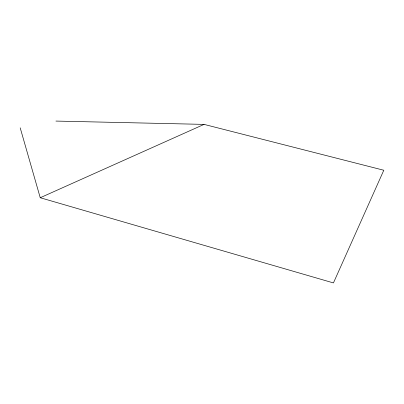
<?xml version="1.0" encoding="UTF-8"?>
<svg xmlns="http://www.w3.org/2000/svg" width="404" height="404" viewBox="0 0 404 404"><rect width="100%" height="100%" fill="white"/><g stroke="black" fill="none" stroke-linecap="round" stroke-linejoin="round"><path stroke-width="0.61" d="M40.243 197.733L204.05 124.387L383.8 170.246L333.441 282.926L40.243 197.733L20.2 127.841M55.944 121.074L204.05 124.387"/></g></svg>
